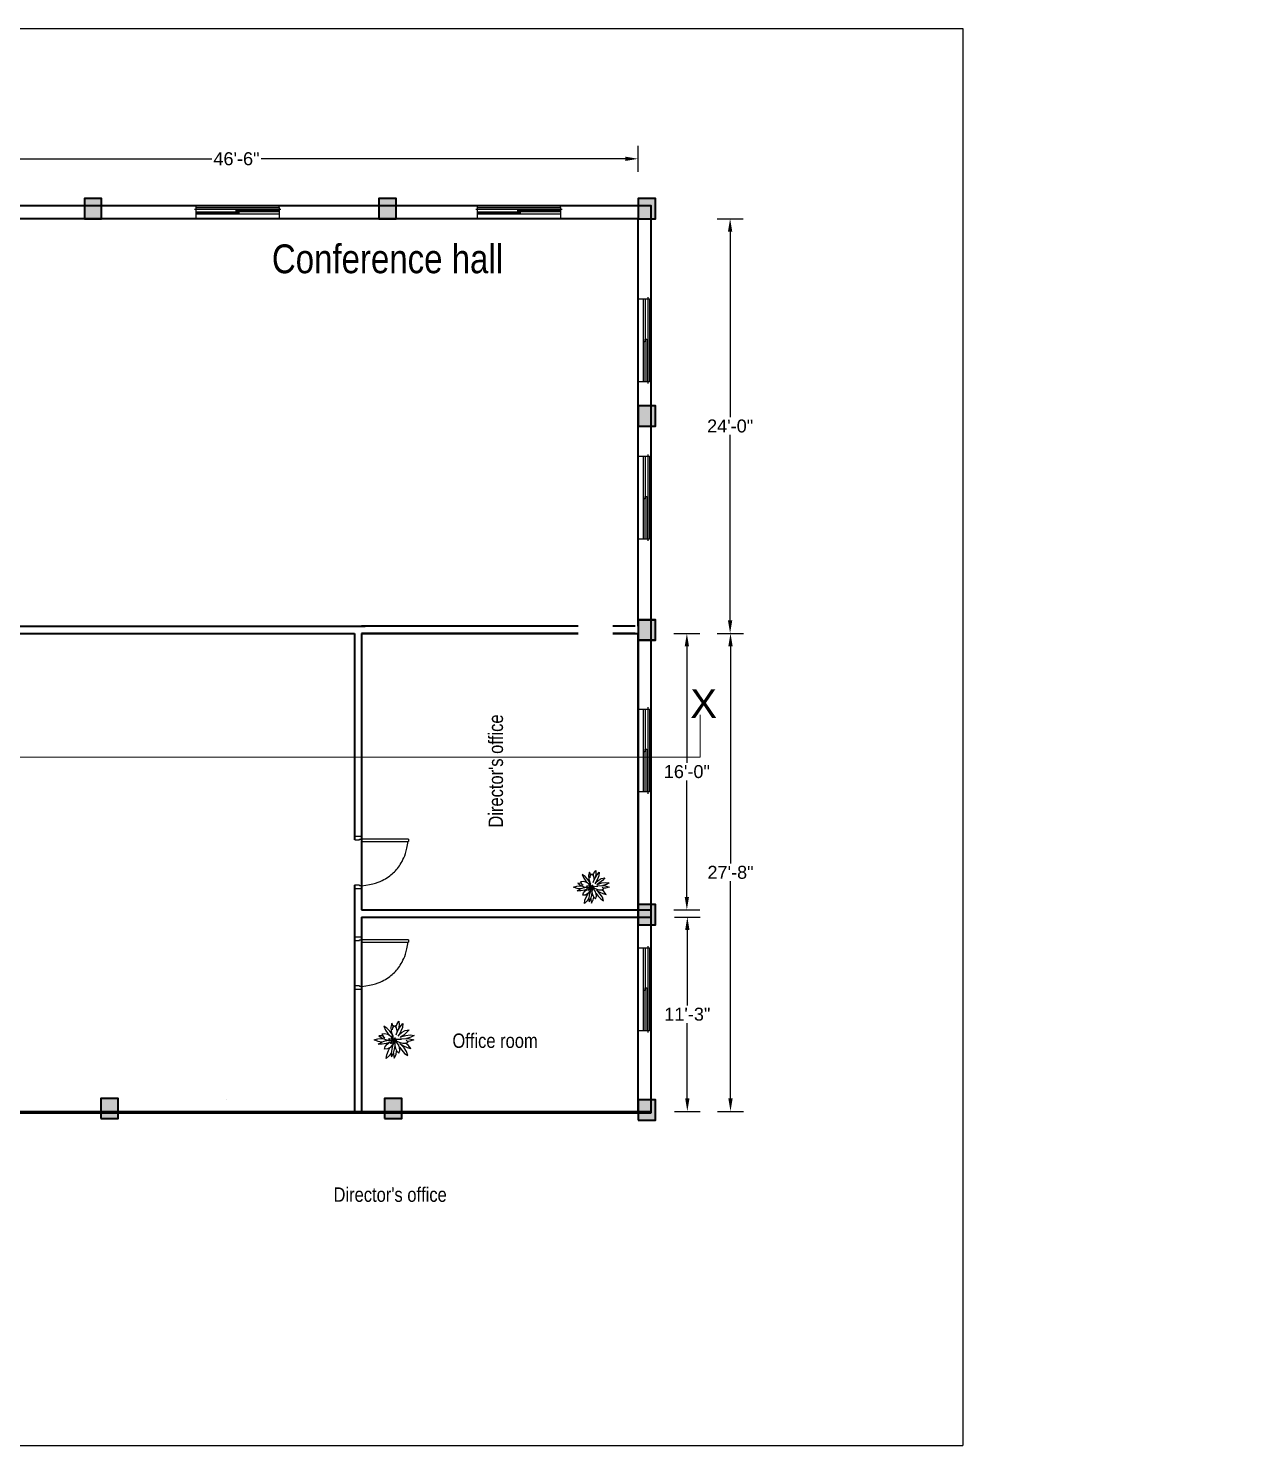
# Model space of a CAD drawing. Header units: millimetres. Extents: x 6923 to 14208, y 3430 to 4414.
# Drawn here: x 9717 to 10566, y 3430 to 4414 of the extents above; entities that cross this region are included whole.
import ezdxf

# ---------------------------------------------------------------- set-up
doc = ezdxf.new("R2010")
doc.units = ezdxf.units.MM
doc.layers.get('Defpoints').update_dxf_attribs({"color": 250})
doc.layers.add('AMBIENTACION', color=1, linetype='Continuous')
doc.layers.add('zelen', color=69, linetype='Continuous')
for name, color, linetype, lineweight in [('dimension', 6, 'Continuous', 15), ('door', 104, 'Continuous', 25), ('hatch', 214, 'Continuous', 15), ('text', 11, 'Continuous', 25), ('wall', 160, 'Continuous', 35), ('window', 36, 'Continuous', 25)]:
    doc.layers.add(name, color=color, linetype=linetype, lineweight=lineweight)
doc.styles.add('ARRIAL NARROW', font='ARIALN.TTF')
doc.styles.get("Standard").update_dxf_attribs({"font": 'arial.ttf'})
doc.dimstyles.new('1 to 8', dxfattribs={"dimscale": 96, "dimtxt": 0.09375, "dimasz": 0.09375, "dimexe": 0.09375, "dimexo": 0.09375, "dimgap": 0.015625, "dimtad": 0, "dimtih": 1, "dimtoh": 1, "dimdec": 0, "dimrnd": 0.09375, "dimzin": 3, "dimdsep": 46, "dimlunit": 4, "dimtxsty": 'Standard', "dimcen": 0.09375, "dimadec": 0, "dimazin": 0, "dimtfac": 1, "dimtdec": 0, "dimtofl": 0, "dimtmove": 0, "dimatfit": 3, "dimfxl": 0.09375, "dimfxlon": 1, "dimtolj": 1, "dimtzin": 0, "dimarcsym": 0})

# ---------------------------------------------------------------- blocks, each defined once
blk = doc.blocks.new('z_45')
for p, q in [((-9.471196, 11.583638), (-8.014357, 8.363295)), ((-6.825197, 9.823632), (-9.471196, 11.583638)), ((-2.845997, 13.88936), (-3.570604, 10.668659)), ((-1.655763, 11.123252), (-2.845997, 13.88936)), ((-2.087796, 10.154057), (-0.650883, 12.201309)), ((-0.650883, 12.201309), (0.760937, 10.202289)), ((0.441211, 10.654926), (1.116109, 12.784863)), ((1.116109, 12.784863), (2.886718, 15.481067)), ((3.112793, 12.559485), (2.685738, 9.256053)), ((2.886718, 15.481067), (3.112793, 12.559485)), ((3.844529, 11.023402), (6.185353, 13.788033)), ((6.185353, 13.788033), (5.718845, 10.564661)), ((-17.348439, 0.262022), (-14.246488, 1.155138)), ((-14.047462, -1.054287), (-17.348439, 0.262022)), ((-14.246488, 1.155138), (-10.58799, 1.426625)), ((-13.329983, 3.664804), (-10.796976, 1.677108)), ((-10.395801, 3.557134), (-13.329983, 3.664804)), ((-8.571875, 5.299163), (-10.923731, 4.889011)), ((-10.923731, 4.889011), (-9.723246, 2.764893)), ((-10.796976, 1.677108), (-7.958597, 0.544524)), ((-10.58799, 1.426625), (-10.121489, 1.407576)), ((-10.143751, 3.508997), (-10.395801, 3.557134)), ((-9.723246, 2.764893), (-8.523244, 1.970458)), ((-6.165922, 4.682708), (-8.571875, 5.299163)), ((-8.423632, -0.520706), (-5.451953, 0.046134)), ((-8.014357, 8.363295), (-6.118167, 5.604553)), ((-7.958597, 0.544524), (-5.231249, 0.066352)), ((-4.564357, 7.499552), (-6.825197, 9.823632)), ((-4.421586, 3.730321), (-6.165922, 4.682708)), ((-6.118167, 5.604553), (-4.087406, 3.361177)), ((-5.451953, 0.046134), (-4.759377, 0.10953)), ((-4.898632, 0.705075), (-5.429691, 1.477385)), ((-5.429691, 1.477385), (-4.293358, 1.311088)), ((-5.429691, -0.687051), (-4.769921, 0.085259)), ((-4.635745, 0.395179), (-4.898632, 0.705075)), ((-4.769921, 0.085259), (-4.635745, 0.395179)), ((-2.732033, 4.996347), (-4.564357, 7.499552)), ((-4.293358, 1.311088), (-3.019536, 0.943708)), ((-4.087406, 3.361177), (-3.407812, 2.749658)), ((-3.663379, 3.641844), (-3.332913, 2.487993)), ((-3.033108, 3.074575), (-3.663379, 3.641844)), ((-3.632522, 1.770306), (-2.493846, 1.337838)), ((-3.570604, 10.668659), (-3.370214, 7.540822)), ((-3.370214, 7.540822), (-2.609962, 4.790235)), ((-3.332913, 2.487993), (-2.604687, 1.451993)), ((-2.780175, 2.809238), (-3.033108, 3.074575)), ((-3.019536, 0.943708), (-1.976955, 0.57261)), ((-1.976955, 0.217772), (-3.019536, -0.153327)), ((-2.527249, 2.960253), (-2.780175, 2.809238)), ((-1.916993, 3.620315), (-2.732033, 4.996347)), ((-2.604687, 1.451993), (-1.873535, 0.699282)), ((-2.604687, -0.661659), (-1.873535, 0.091076)), ((-1.897073, 3.641844), (-2.527249, 2.960253)), ((-2.313089, 8.569336), (-2.087796, 10.154057)), ((-1.976955, 0.57261), (-1.628906, 0.433159)), ((-1.628906, 0.357175), (-1.976955, 0.217772)), ((-1.838088, 2.487993), (-1.897073, 3.641844)), ((-1.881445, 0.339508), (-1.606447, 0.383544)), ((-1.873535, 0.699282), (-1.562113, 0.420308)), ((-1.873535, 0.091076), (-1.774222, 0.182414)), ((-1.709473, 1.451993), (-1.838088, 2.487993)), ((-1.774222, 0.182414), (-1.583988, 0.343227)), ((-1.728809, 0.212503), (-1.572365, 0.349855)), ((-1.727444, 0.221968), (-1.604688, 0.331926)), ((-1.583988, 0.699282), (-1.709473, 1.451993)), ((-1.583988, 0.091076), (-1.709473, -0.661659)), ((-1.683301, 0.60215), (-1.553714, 0.433731)), ((-1.683301, 0.18189), (-1.563573, 0.353074)), ((-1.679397, 1.271486), (-1.272851, 0.962949)), ((-1.676369, 0.47915), (-1.631546, 0.482464)), ((-1.676369, 0.452209), (-1.676369, 0.47915)), ((-1.676369, 0.47915), (-1.565433, 0.409579)), ((-1.676369, 0.267673), (-1.676369, 0.338197)), ((-1.588672, 10.865235), (-1.655763, 11.123252)), ((-1.626176, 0.952387), (-1.35352, 0.829601)), ((-1.583988, 0.699282), (-1.542676, 0.458455)), ((-1.543754, 0.454164), (-1.583988, 0.699282)), ((-1.545703, 0.324464), (-1.583988, 0.091076)), ((-1.494336, 0.556159), (-1.572365, 0.395179)), ((-1.572365, 0.395179), (-1.511622, 0.234222)), ((-1.567286, 0.192738), (-1.48496, 0.186634)), ((-1.553714, 0.277925), (-1.532912, 0.290728)), ((-1.546973, 0.488734), (-1.526272, 0.490236)), ((-1.511622, 0.234222), (-1.294726, -0.153327)), ((-1.294726, 0.943708), (-1.494336, 0.556159)), ((-0.877637, 1.311088), (-1.294726, 0.943708)), ((-0.130665, 1.477385), (-0.877637, 1.311088)), ((-0.698143, 0.395179), (-0.538969, 0.705075)), ((-0.57354, 0.085259), (-0.698143, 0.395179)), ((-0.61475, 0.557566), (0.414157, 0.633597)), ((-0.587601, 0.120354), (0.414157, 0.046349)), ((-0.130665, -0.687051), (-0.57354, 0.085259)), ((-0.552541, 0.679731), (-0.473535, 0.568008)), ((-0.552541, 0.048637), (-0.451565, 0.110316)), ((-0.538969, 0.705075), (-0.130665, 1.477385)), ((-0.343555, 0.101996), (-0.4583, -0.115633)), ((-0.402153, 2.182174), (-0.364649, 1.42529)), ((-0.351566, 0.05846), (-0.343555, 0.072765)), ((-0.343555, 1.074767), (-0.304008, 0.713921)), ((0.414157, 0.633597), (-0.343555, 0.718355)), ((-0.343555, 0.718355), (-0.343555, 0.577641)), ((-0.343555, -0.038433), (-0.343555, 0.101996)), ((0.414157, 0.046349), (-0.343555, -0.038433)), ((-0.342482, 1.076675), (-0.295609, 0.712991)), ((-0.039065, 0.684285), (0.143945, 1.07379)), ((0.143945, 1.07379), (-0.026757, 0.682902)), ((-0.020218, 0.682187), (0.042868, 0.793743)), ((0.263965, -0.291395), (0, 0)), ((0.005859, 0.000691), (0.263965, -0.291395)), ((0.112987, 0.01266), (0.343358, -0.138187)), ((0.343358, -0.138187), (0.122851, 0.013781)), ((0.143945, 1.07379), (0.261426, 1.376176)), ((0.343358, 0.641418), (0.523341, 0.751948)), ((0.523341, 0.751948), (0.350583, 0.640726)), ((0.882226, 0.339985), (0.414157, 0.633597)), ((0.414157, 0.046349), (0.882226, 0.339985)), ((0.523341, 0.751948), (1.350194, 1.19648)), ((0.618356, 0.505519), (2.111423, 0.813913)), ((0.713086, 4.427791), (0.939745, 5.188775)), ((0.760937, 10.202289), (1.247263, 7.701373)), ((0.939745, 5.188775), (2.124023, 8.055043)), ((1.247263, 7.701373), (1.236522, 7.510304)), ((3.048825, 4.653072), (2.101171, 3.24595)), ((2.111423, 0.813913), (4.325879, 1.034188)), ((2.124023, 8.055043), (3.844529, 11.023402)), ((2.685738, 9.256053), (2.585155, 8.850694)), ((2.912497, 4.450679), (5.118847, 6.358695)), ((4.56084, 7.449961), (3.048825, 4.653072)), ((4.27959, 2.622747), (3.878319, 2.391028)), ((3.888863, 1.192188), (4.834962, 1.339221)), ((4.0667, 2.499819), (5.226266, 3.010106)), ((6.763673, 4.31025), (4.27959, 2.622747)), ((4.325879, 1.034188), (4.866993, 0.999713)), ((5.718845, 10.564661), (4.56084, 7.449961)), ((4.834962, 1.339221), (8.005172, 1.502991)), ((5.118847, 6.358695), (7.924801, 7.917333)), ((5.226266, 3.010106), (8.498532, 4.040098)), ((9.188086, 6.343603), (6.763673, 4.31025)), ((7.924801, 7.917333), (11.223727, 8.66015)), ((8.005172, 1.502991), (11.50527, 1.21479)), ((8.498532, 4.040098), (11.938083, 4.511809)), ((8.87754, 0.106263), (8.870017, 0.108933)), ((10.431641, -1.544666), (8.87754, 0.106263)), ((9.364843, 1.5064), (8.960253, 1.424313)), ((11.223727, 8.66015), (9.188086, 6.343603)), ((12.607419, 2.562547), (9.364843, 1.5064)), ((11.50527, 1.21479), (15.089351, 0.26207)), ((15.089351, 0.26207), (11.904103, -0.724029)), ((11.938083, 4.511809), (15.209764, 4.056096)), ((15.209764, 4.056096), (12.607419, 2.562547)), ((-14.07373, -3.13642), (-11.416704, -1.54047)), ((-10.627055, -3.20127), (-14.07373, -3.13642)), ((-10.945606, -1.379967), (-14.047462, -1.054287)), ((-11.416704, -1.54047), (-8.423632, -0.520706)), ((-7.403421, -2.685213), (-10.627055, -3.20127)), ((-8.790821, -7.222462), (-8.167577, -4.977584)), ((-6.415725, -7.052922), (-8.790821, -7.222462)), ((-8.167577, -4.977584), (-6.6167, -3.11451)), ((-4.577738, -1.834464), (-7.403421, -2.685213)), ((-6.894338, -11.727738), (-5.600298, -8.385539)), ((-6.6167, -3.11451), (-5.047756, -1.975965)), ((-4.346585, -5.804968), (-6.415725, -7.052922)), ((-5.600298, -8.385539), (-4.10918, -5.549121)), ((-4.293358, -0.520706), (-5.429691, -0.687051)), ((-3.271973, -9.86352), (-4.865432, -12.475824)), ((-2.953124, -1.157331), (-4.577738, -1.834464)), ((-2.638769, -3.964114), (-4.346585, -5.804968)), ((-3.019536, -0.153327), (-4.293358, -0.520706)), ((-3.663379, -2.851462), (-3.332913, -1.697659)), ((-3.033108, -2.206969), (-3.663379, -2.851462)), ((-3.332913, -1.697659), (-2.604687, -0.661659)), ((-2.974415, -7.289314), (-3.329104, -10.357284)), ((-3.329104, -10.357284), (-3.035742, -13.370013)), ((-3.035742, -13.370013), (-1.53594, -10.355759)), ((-2.780175, -1.994538), (-3.033108, -2.206969)), ((-2.229786, -4.429722), (-2.974415, -7.289314)), ((-2.527249, -2.210593), (-2.780175, -1.994538)), ((-1.899707, -2.848768), (-2.638769, -3.964114)), ((-1.897073, -2.851462), (-2.527249, -2.210593)), ((-1.35352, -2.042174), (-2.229786, -4.429722)), ((-1.838088, -1.697659), (-1.897073, -2.851462)), ((-1.897073, -2.844191), (-1.347756, -2.01571)), ((-1.709473, -0.661659), (-1.838088, -1.697659)), ((-1.693851, -0.568056), (-1.146388, -0.28398)), ((-1.55713, -10.398388), (-1.542676, -11.455464)), ((-1.542676, -11.455464), (-1.008987, -14.652538)), ((-1.53594, -10.355759), (-0.641215, -7.295108)), ((-0.682133, -0.564265), (-1.35352, -2.042174)), ((-1.347756, -2.01571), (-1.297754, -1.919913)), ((-1.294726, -0.153327), (-0.877637, -0.520706)), ((-1.008987, -14.652538), (0.57441, -11.471963)), ((-0.877637, -0.520706), (-0.130665, -0.687051)), ((-0.641215, -7.295108), (-0.207716, -4.4456)), ((-0.278127, -4.908538), (0.070995, -6.779051)), ((-0.207716, -4.4456), (-0.091702, -2.064657)), ((-0.190139, -0.021291), (-0.149512, -0.409627)), ((-0.149512, -0.409627), (-0.140429, -0.670075)), ((-0.091702, -2.064657), (-0.140429, -0.685)), ((0.070995, -6.779051), (1.064259, -8.927584)), ((1.305467, -1.671815), (0.263965, -0.291395)), ((0.343358, -0.138187), (1.780665, -0.936222)), ((0.57441, -11.471963), (1.038867, -8.872604)), ((0.694239, -0.332999), (1.227832, -0.725722)), ((1.064259, -8.927584), (2.781737, -10.418105)), ((2.482617, -3.62699), (1.305467, -1.671815)), ((1.780665, -0.936222), (3.791404, -1.803994)), ((3.390723, -5.904579), (2.482617, -3.62699)), ((2.781737, -10.418105), (3.625292, -8.252382)), ((3.260642, -5.578327), (5.139941, -8.084035)), ((3.625292, -8.252382), (3.390723, -5.904579)), ((3.484273, -2.572203), (3.932518, -2.881288)), ((4.709864, -3.591299), (3.717869, -2.733254)), ((3.791404, -1.803994), (6.092381, -2.413368)), ((3.932518, -2.881288), (6.586033, -4.438806)), ((7.103026, -6.169581), (4.709864, -3.591299)), ((5.139941, -8.084035), (7.544237, -10.623288)), ((6.092381, -2.413368), (8.400196, -2.436328)), ((6.586033, -4.438806), (9.533495, -5.789065)), ((9.053218, -9.147692), (7.103026, -6.169581)), ((7.544237, -10.623288), (10.071385, -12.377596)), ((10.435152, -3.927588), (8.347654, -2.43578)), ((8.400196, -2.436328), (10.431641, -1.544666)), ((10.071385, -12.377596), (9.053218, -9.147692)), ((9.533495, -5.789065), (12.572265, -6.654835)), ((11.904103, -0.724029), (9.830469, -0.90611)), ((12.572265, -6.654835), (10.435152, -3.927588)), ((-7.407814, -14.838576), (-6.894338, -11.727738)), ((-4.865432, -12.475824), (-7.407814, -14.838576))]:
    blk.add_line(p, q)
blk = doc.blocks.new('*U19')
blk.add_line((-24, -2.75), (24, -2.75))
at = {"linetype": 'ByBlock'}
blk.add_lwpolyline([(-25, 0), (-24, 0), (-24, 1), (24, 1), (24, 0), (25, 0)], dxfattribs=at)
blk.add_lwpolyline([(-24, 0), (24, 0), (24, -5.5), (-24, -5.5)], close=True, dxfattribs=at)
for points in [[(-24, -1.5), (0.75, -1.5), (0.75, -2.5), (-24, -2.5)], [(-0.75, -0.5), (24, -0.5), (24, -1.5), (-0.75, -1.5)]]:
    blk.add_lwpolyline(points, close=True)
blk = doc.blocks.new('*D76')
at = {"layer": 'Defpoints', "color": 0, "transparency": 16777216}
for p in [(10140.08, 4323.67), (9582.3, 4282.07), (10140.08, 4282.07)]:
    blk.add_point(p, dxfattribs=at)
at = {"layer": 'dimension', "color": 0, "lineweight": -2, "transparency": 16777216}
for p, q in [((9582.3, 4314.67), (9582.3, 4332.67)), ((10140.08, 4314.67), (10140.08, 4332.67)), ((9591.3, 4323.67), (9844.05, 4323.67)), ((10131.08, 4323.67), (9878.33, 4323.67))]:
    blk.add_line(p, q, dxfattribs=at)
at = {"layer": 'dimension', "color": 0, "transparency": 16777216}
for points in [[(9591.3, 4325.17), (9591.3, 4322.17), (9582.3, 4323.67)], [(10131.08, 4325.17), (10131.08, 4322.17), (10140.08, 4323.67)]]:
    blk.add_solid(points, dxfattribs=at)
at = {"layer": 'dimension', "color": 0, "transparency": 16777216, "insert": (9861.19, 4323.67), "char_height": 9, "attachment_point": 5}
blk.add_mtext('\\A1;46\'-6"', dxfattribs=at)
blk = doc.blocks.new('*D77')
at = {"layer": 'Defpoints', "color": 0, "transparency": 16777216}
for p in [(10140.08, 4282.07), (10140.08, 3994.07), (10203.84, 3994.07)]:
    blk.add_point(p, dxfattribs=at)
at = {"layer": 'dimension', "color": 0, "lineweight": -2, "transparency": 16777216}
for p, q in [((10194.84, 4282.07), (10212.84, 4282.07)), ((10203.84, 4273.07), (10203.84, 4144.16)), ((10203.84, 4003.07), (10203.84, 4131.97)), ((10194.84, 3994.07), (10212.84, 3994.07))]:
    blk.add_line(p, q, dxfattribs=at)
at = {"layer": 'dimension', "color": 0, "transparency": 16777216}
for points in [[(10202.34, 4273.07), (10205.34, 4273.07), (10203.84, 4282.07)], [(10202.34, 4003.07), (10205.34, 4003.07), (10203.84, 3994.07)]]:
    blk.add_solid(points, dxfattribs=at)
at = {"layer": 'dimension', "color": 0, "transparency": 16777216, "insert": (10203.84, 4138.07), "char_height": 9, "attachment_point": 5}
blk.add_mtext('\\A1;24\'-0"', dxfattribs=at)
blk = doc.blocks.new('*D79')
at = {"layer": 'Defpoints', "color": 0, "transparency": 16777216}
for p in [(10140.07, 3994.07), (10140.08, 3662.15), (10204.11, 3662.15)]:
    blk.add_point(p, dxfattribs=at)
at = {"layer": 'dimension', "color": 0, "lineweight": -2, "transparency": 16777216}
for p, q in [((10195.11, 3994.07), (10213.11, 3994.07)), ((10204.11, 3985.07), (10204.11, 3834.2)), ((10204.11, 3671.15), (10204.11, 3822.01)), ((10195.11, 3662.15), (10213.11, 3662.15))]:
    blk.add_line(p, q, dxfattribs=at)
at = {"layer": 'dimension', "color": 0, "transparency": 16777216}
for points in [[(10202.61, 3985.07), (10205.61, 3985.07), (10204.11, 3994.07)], [(10202.61, 3671.15), (10205.61, 3671.15), (10204.11, 3662.15)]]:
    blk.add_solid(points, dxfattribs=at)
at = {"layer": 'dimension', "color": 0, "transparency": 16777216, "insert": (10204.11, 3828.11), "char_height": 9, "attachment_point": 5}
blk.add_mtext('\\A1;27\'-8"', dxfattribs=at)
blk = doc.blocks.new('*D89')
at = {"layer": 'Defpoints', "color": 0, "transparency": 16777216}
for p in [(10140.07, 3994.07), (10140.08, 3802.07), (10173.81, 3802.07)]:
    blk.add_point(p, dxfattribs=at)
at = {"layer": 'dimension', "color": 0, "lineweight": -2, "transparency": 16777216}
for p, q in [((10164.81, 3994.07), (10182.81, 3994.07)), ((10173.81, 3985.07), (10173.81, 3904.16)), ((10173.81, 3811.07), (10173.81, 3891.97)), ((10164.81, 3802.07), (10182.81, 3802.07))]:
    blk.add_line(p, q, dxfattribs=at)
at = {"layer": 'dimension', "color": 0, "transparency": 16777216}
for points in [[(10172.31, 3985.07), (10175.31, 3985.07), (10173.81, 3994.07)], [(10172.31, 3811.07), (10175.31, 3811.07), (10173.81, 3802.07)]]:
    blk.add_solid(points, dxfattribs=at)
at = {"layer": 'dimension', "color": 0, "transparency": 16777216, "insert": (10173.81, 3898.07), "char_height": 9, "attachment_point": 5}
blk.add_mtext('\\A1;16\'-0"', dxfattribs=at)
blk = doc.blocks.new('*D90')
at = {"layer": 'Defpoints', "color": 0, "transparency": 16777216}
for p in [(10140.08, 3797.07), (10140.08, 3662.15), (10174.14, 3662.15)]:
    blk.add_point(p, dxfattribs=at)
at = {"layer": 'dimension', "color": 0, "lineweight": -2, "transparency": 16777216}
for p, q in [((10165.14, 3797.07), (10183.14, 3797.07)), ((10174.14, 3788.07), (10174.14, 3735.7)), ((10174.14, 3671.15), (10174.14, 3723.51)), ((10165.14, 3662.15), (10183.14, 3662.15))]:
    blk.add_line(p, q, dxfattribs=at)
at = {"layer": 'dimension', "color": 0, "transparency": 16777216}
for points in [[(10172.64, 3788.07), (10175.64, 3788.07), (10174.14, 3797.07)], [(10172.64, 3671.15), (10175.64, 3671.15), (10174.14, 3662.15)]]:
    blk.add_solid(points, dxfattribs=at)
at = {"layer": 'dimension', "color": 0, "transparency": 16777216, "insert": (10174.14, 3729.61), "char_height": 9, "attachment_point": 5}
blk.add_mtext('\\A1;11\'-3"', dxfattribs=at)

msp = doc.modelspace()

# ---------------------------------------------------------------- hatches: boundary and pattern name
at = {"layer": 'AMBIENTACION'}
h = msp.add_hatch(color=5, dxfattribs=at)
h.dxf.hatch_style = 1
h.paths.add_polyline_path([(10149.08, 4152.07), (10140.08, 4152.07), (10140.08, 4138.07), (10149.08, 4138.07)])
h.paths.add_polyline_path([(10152.08, 4152.07), (10149.08, 4152.07), (10149.08, 4138.07), (10152.08, 4138.07)])
h.paths.add_polyline_path([(10977.31, 4003.82), (10974.31, 4003.82), (10974.31, 3989.82), (10977.31, 3989.82)])
at = {"layer": 'hatch'}
h = msp.add_hatch(color=5, dxfattribs=at)
h.dxf.hatch_style = 1
h.paths.add_polyline_path([(9755.62, 4296.07), (9755.62, 4282.07), (9767.62, 4282.07), (9767.62, 4296.07)])
h = msp.add_hatch(color=5, dxfattribs=at)
h.dxf.hatch_style = 1
h.paths.add_polyline_path([(9960.08, 4296.07), (9960.08, 4282.07), (9972.08, 4282.07), (9972.08, 4296.07)])
h = msp.add_hatch(color=5, dxfattribs=at)
h.dxf.hatch_style = 1
h.paths.add_polyline_path([(10140.08, 4296.07), (10140.08, 4282.07), (10152.08, 4282.07), (10152.08, 4296.07)])
h = msp.add_hatch(color=5, dxfattribs=at)
h.dxf.hatch_style = 1
h.paths.add_polyline_path([(10140.08, 4296.07), (10140.08, 4282.07), (10152.08, 4282.07), (10152.08, 4296.07)])
h = msp.add_hatch(color=5, dxfattribs=at)
h.dxf.hatch_style = 1
h.paths.add_polyline_path([(10140.08, 4296.07), (10140.08, 4282.07), (10152.08, 4282.07), (10152.08, 4296.07)])
h = msp.add_hatch(color=5, dxfattribs=at)
h.dxf.hatch_style = 1
h.paths.add_polyline_path([(10140.07, 4003.56), (10140.07, 3989.56), (10152.07, 3989.56), (10152.07, 4003.56)])
h = msp.add_hatch(color=5, dxfattribs=at)
h.dxf.hatch_style = 1
h.paths.add_polyline_path([(10152.08, 4003.38), (10140.08, 4003.38), (10140.08, 3989.38), (10152.08, 3989.38)])
h = msp.add_hatch(color=5, dxfattribs=at)
h.dxf.hatch_style = 1
h.paths.add_polyline_path([(10152.08, 3805.8), (10140.08, 3805.8), (10140.08, 3791.8), (10152.08, 3791.8)])
h = msp.add_hatch(color=5, dxfattribs=at)
h.dxf.hatch_style = 1
h.paths.add_polyline_path([(9767.12, 3671.14), (9767.12, 3657.14), (9779.12, 3657.14), (9779.12, 3671.14)])
h = msp.add_hatch(color=5, dxfattribs=at)
h.dxf.hatch_style = 1
h.paths.add_polyline_path([(9963.87, 3671.14), (9963.87, 3657.14), (9975.87, 3657.14), (9975.87, 3671.14)])
h = msp.add_hatch(color=5, dxfattribs=at)
h.dxf.hatch_style = 1
h.paths.add_polyline_path([(10140.08, 3670.15), (10140.08, 3656.15), (10152.08, 3656.15), (10152.08, 3670.15)])
h = msp.add_hatch(color=5, dxfattribs=at)
h.dxf.hatch_style = 1
h.paths.add_polyline_path([(10140.08, 3670.15), (10140.08, 3656.15), (10152.08, 3656.15), (10152.08, 3670.15)])

# ---------------------------------------------------------------- linework, layer by layer
at = {"layer": 'Defpoints', "color": 0}
for p, q in [((8800.17, 4414.27), (10365.4, 4414.27)), ((10365.4, 4414.27), (10365.4, 3430.02)), ((8800.17, 3430.02), (10365.4, 3430.02))]:
    msp.add_line(p, q, dxfattribs=at)
at = {"layer": 'dimension', "color": 11, "true_color": 0xf27172}
for q in [(10183.05, 3937.64), (8913.05, 3908.15)]:
    msp.add_line((10183.05, 3908.15), q, dxfattribs=at)
at = {"layer": 'door'}
for p, q in [((9943.08, 3852.98), (9943.58, 3853.01)), ((9943.58, 3850.76), (9943.08, 3850.76)), ((9948.08, 3853.01), (9943.58, 3853.01)), ((9943.58, 3850.76), (9946.5, 3850.76)), ((9946.5, 3851.21), (9948.08, 3851.21)), ((9946.5, 3850.76), (9946.5, 3851.21)), ((9948.08, 3851.21), (9948.08, 3853.01)), ((9980.51, 3851.21), (9948.08, 3851.21)), ((9948.08, 3851.21), (9948.08, 3818.78)), ((9948.08, 3849.63), (9980.51, 3849.63)), ((9980.51, 3851.21), (9980.51, 3849.63)), ((9943.58, 3819.23), (9943.08, 3819.23)), ((9946.5, 3819.23), (9943.58, 3819.23)), ((9946.5, 3819.23), (9946.5, 3818.78)), ((9943.58, 3816.98), (9943.08, 3816.98)), ((9943.58, 3816.98), (9948.08, 3816.98)), ((9948.08, 3818.78), (9946.5, 3818.78)), ((9948.08, 3816.98), (9948.08, 3818.78)), ((9943.08, 3783.06), (9943.58, 3783.09)), ((9943.58, 3780.83), (9943.08, 3780.83)), ((9948.08, 3783.09), (9943.58, 3783.09)), ((9943.58, 3780.83), (9946.5, 3780.83)), ((9946.5, 3781.28), (9948.08, 3781.28)), ((9946.5, 3780.83), (9946.5, 3781.28)), ((9948.08, 3781.28), (9948.08, 3783.09)), ((9980.51, 3781.28), (9948.08, 3781.28)), ((9948.08, 3781.28), (9948.08, 3748.85)), ((9948.08, 3779.71), (9980.51, 3779.71)), ((9980.51, 3781.28), (9980.51, 3779.71)), ((9943.58, 3749.31), (9943.08, 3749.31)), ((9943.58, 3747.05), (9943.08, 3747.05)), ((9946.5, 3749.31), (9943.58, 3749.31)), ((9943.58, 3747.05), (9948.08, 3747.05)), ((9946.5, 3749.31), (9946.5, 3748.85)), ((9948.08, 3748.85), (9946.5, 3748.85)), ((9948.08, 3747.05), (9948.08, 3748.85))]:
    msp.add_line(p, q, dxfattribs=at)
for points in [[(9948.08, 3818.72), (9951.03, 3819.16), (9953.6, 3819.64), (9955.84, 3820.16), (9957.78, 3820.71), (9959.47, 3821.29), (9960.96, 3821.88), (9962.28, 3822.5), (9963.49, 3823.12), (9964.6, 3823.75), (9965.65, 3824.39), (9966.63, 3825.03), (9967.55, 3825.69), (9968.42, 3826.37), (9969.25, 3827.06), (9970.03, 3827.77), (9970.79, 3828.5), (9971.52, 3829.25), (9972.23, 3830.04), (9972.92, 3830.87), (9973.59, 3831.74), (9974.25, 3832.66), (9974.9, 3833.64), (9975.54, 3834.68), (9976.17, 3835.8), (9976.79, 3837), (9977.4, 3838.3), (9977.99, 3839.73), (9978.55, 3841.31), (9979.08, 3843.07), (9979.56, 3845.02), (9979.99, 3847.2), (9980.36, 3849.63)], [(9948.08, 3748.8), (9951.03, 3749.24), (9953.6, 3749.72), (9955.84, 3750.24), (9957.78, 3750.79), (9959.47, 3751.36), (9960.96, 3751.96), (9962.28, 3752.57), (9963.49, 3753.2), (9964.6, 3753.83), (9965.65, 3754.47), (9966.63, 3755.11), (9967.55, 3755.77), (9968.42, 3756.44), (9969.25, 3757.13), (9970.03, 3757.84), (9970.79, 3758.57), (9971.52, 3759.33), (9972.23, 3760.12), (9972.92, 3760.94), (9973.59, 3761.81), (9974.25, 3762.74), (9974.9, 3763.72), (9975.54, 3764.76), (9976.17, 3765.88), (9976.79, 3767.08), (9977.4, 3768.38), (9977.99, 3769.81), (9978.55, 3771.39), (9979.08, 3773.14), (9979.56, 3775.1), (9979.99, 3777.28), (9980.36, 3779.71)]]:
    msp.add_lwpolyline(points, dxfattribs=at)
at = {"layer": 'wall'}
for p, q in [((9577.3, 3999.07), (9943.08, 3999.07)), ((9943.08, 3999.07), (9950.53, 3999.07)), ((10098.47, 3999.07), (9948.08, 3999.07)), ((10137.97, 3999.07), (10122.47, 3999.07)), ((10140.07, 3999.07), (10140.08, 3999.07)), ((9577.3, 3994.07), (9943.08, 3994.07)), ((9943.08, 3994.07), (9943.08, 3850.76)), ((9948.08, 3994.07), (10098.47, 3994.07)), ((9948.08, 3994.07), (10098.47, 3994.07)), ((9948.08, 3994.07), (10098.47, 3994.07)), ((10098.47, 3994.07), (9948.08, 3994.07)), ((9948.08, 3994.07), (9948.08, 3802.07)), ((10122.47, 3994.07), (10140.08, 3994.07)), ((10122.47, 3994.07), (10140.08, 3994.07)), ((10122.47, 3994.07), (10137.97, 3994.07)), ((10137.97, 3994.07), (10122.47, 3994.07)), ((10140.08, 3994.07), (10140.08, 3793.07)), ((9943.08, 3819.23), (9943.08, 3797.07)), ((9948.08, 3802.07), (10149.08, 3802.07)), ((9943.08, 3797.07), (9943.08, 3661.15)), ((9948.08, 3797.07), (10149.08, 3797.07)), ((9948.08, 3797.07), (9948.08, 3661.15)), ((8967.98, 3662.15), (10149.08, 3662.15)), ((9854.31, 3670.15), (9854.31, 3670.12)), ((8967.98, 3661.15), (10149.08, 3661.15))]:
    msp.add_line(p, q, dxfattribs=at)
for points in [[(9755.62, 4282.07), (9767.62, 4282.07), (9767.62, 4296.07), (9755.62, 4296.07)], [(9960.08, 4282.07), (9972.08, 4282.07), (9972.08, 4296.07), (9960.08, 4296.07)], [(10140.08, 4282.07), (10152.08, 4282.07), (10152.08, 4296.07), (10140.08, 4296.07)], [(10140.08, 4282.07), (10152.08, 4282.07), (10152.08, 4296.07), (10140.08, 4296.07)], [(10140.08, 4282.07), (10152.08, 4282.07), (10152.08, 4296.07), (10140.08, 4296.07)], [(10140.08, 4282.07), (10152.08, 4282.07), (10152.08, 4296.07), (10140.08, 4296.07)], [(10140.08, 4282.07), (10152.08, 4282.07), (10152.08, 4296.07), (10140.08, 4296.07)], [(10140.08, 4138.07), (10152.08, 4138.07), (10152.08, 4152.07), (10140.08, 4152.07)], [(10140.07, 3989.56), (10152.07, 3989.56), (10152.07, 4003.56), (10140.07, 4003.56)], [(10140.08, 3989.38), (10152.08, 3989.38), (10152.08, 4003.38), (10140.08, 4003.38)], [(10140.08, 3791.8), (10152.08, 3791.8), (10152.08, 3805.8), (10140.08, 3805.8)], [(9767.12, 3657.14), (9779.12, 3657.14), (9779.12, 3671.14), (9767.12, 3671.14)], [(9963.87, 3657.14), (9975.87, 3657.14), (9975.87, 3671.14), (9963.87, 3671.14)], [(10140.08, 3656.15), (10152.08, 3656.15), (10152.08, 3670.15), (10140.08, 3670.15)], [(10140.08, 3656.15), (10152.08, 3656.15), (10152.08, 3670.15), (10140.08, 3670.15)], [(10140.08, 3656.15), (10152.08, 3656.15), (10152.08, 3670.15), (10140.08, 3670.15)]]:
    msp.add_lwpolyline(points, close=True, dxfattribs=at)
for points in [[(10149.08, 3661.15), (10149.08, 4291.07), (9178.27, 4291.07)], [(10140.08, 3999.07), (10140.08, 4282.07), (9178.27, 4282.07)], [(10140.08, 4282.07), (9586.3, 4282.07)], [(10140.08, 3670.15), (10140.08, 3994.07)], [(10140.08, 3661.15), (10140.08, 3994.07)]]:
    msp.add_lwpolyline(points, dxfattribs=at)
at = {"layer": 'window'}
for p, q in [((9833.16, 4289.87), (9833.16, 4291.07)), ((9833.16, 4291.07), (9890.76, 4291.07)), ((9890.76, 4289.87), (9890.76, 4291.07)), ((10028.52, 4289.87), (10028.52, 4291.07)), ((10028.52, 4291.07), (10086.12, 4291.07)), ((10086.12, 4289.87), (10086.12, 4291.07)), ((10149.08, 4226.36), (10149.08, 4168.76)), ((10149.08, 4117.16), (10149.08, 4059.56)), ((10149.08, 3941.56), (10149.08, 3883.96)), ((10149.08, 3775.75), (10149.08, 3718.15))]:
    msp.add_line(p, q, dxfattribs=at)

# ---------------------------------------------------------------- block references
at = {"layer": 'window', "xscale": 1.200000000001092, "yscale": 1.200000000001092, "zscale": 1.200000000001092}
for p in [(9861.96, 4288.67), (10057.32, 4288.67)]:
    msp.add_blockref('*U19', p, dxfattribs=at)
at = {"layer": 'window', "xscale": 1.200000000001092, "yscale": 1.200000000001092, "zscale": 1.200000000001092, "rotation": 270}
for p in [(10146.68, 4197.56), (10146.68, 4088.36), (10146.68, 3912.76), (10146.68, 3746.95)]:
    msp.add_blockref('*U19', p, dxfattribs=at)
at = {"layer": 'zelen'}
for p, xscale, yscale, zscale in [((10108.35, 3817.77), 0.7596822698943786, 0.7596822698943786, 0.7596822698943786), ((9971.49, 3711.51), 0.852633091719677, 0.852633091719677, 0.852633091719677)]:
    msp.add_blockref('z_45', p, dxfattribs=dict(at, xscale=xscale, yscale=yscale, zscale=zscale))

# ---------------------------------------------------------------- texts
at = {"layer": 'dimension', "color": 11, "true_color": 0xf27172, "insert": (10176.14, 3955.35), "char_height": 20, "width": 0.721, "attachment_point": 1}
msp.add_mtext('{\\C241;\\c11447287;X}', dxfattribs=at)
at = {"layer": 'dimension', "insert": (10036.2, 3859.22), "char_height": 10, "width": 154.1849, "attachment_point": 1, "rotation": 90, "style": 'ARRIAL NARROW'}
msp.add_mtext("{\\C11;\\c7500274;Director's office}", dxfattribs=at)
at = {"layer": 'dimension', "insert": (10011.08, 3716.24), "char_height": 10, "attachment_point": 1, "style": 'ARRIAL NARROW'}
msp.add_mtext_dynamic_manual_height_columns('{\\C11;\\c7500274;Office room}', width=125.4536, gutter_width=1, heights=[0], dxfattribs=at)
at = {"layer": 'dimension', "insert": (9928.58, 3609.36), "char_height": 10, "width": 154.1849, "attachment_point": 1, "style": 'ARRIAL NARROW'}
msp.add_mtext("{\\C11;\\c7500274;Director's office}", dxfattribs=at)
at = {"layer": 'text', "color": 11, "true_color": 0xf27172, "insert": (9885.79, 4264.23), "char_height": 20, "width": 200.3831, "attachment_point": 1, "style": 'ARRIAL NARROW'}
msp.add_mtext('Conference hall', dxfattribs=at)

# ---------------------------------------------------------------- dimensions: what is measured, and where the dimension line sits
at = {"layer": 'dimension', "color": 219, "true_color": 0x642165}
dim = msp.add_linear_dim(base=(10140.08, 4323.67), p1=(9582.3, 4282.07), p2=(10140.08, 4282.07), dimstyle='1 to 8', dxfattribs=at)
dim.commit()
dim.dimension.update_dxf_attribs({"geometry": '*D76', "text_midpoint": (9861.19, 4323.67)})
for base, p1, p2, picture, middle in [((10203.84, 3994.07), (10140.08, 4282.07), (10140.08, 3994.07), '*D77', (10203.84, 4138.07)), ((10204.11, 3662.15), (10140.07, 3994.07), (10140.08, 3662.15), '*D79', (10204.11, 3828.11)), ((10173.81, 3802.07), (10140.07, 3994.07), (10140.08, 3802.07), '*D89', (10173.81, 3898.07)), ((10174.14, 3662.15), (10140.08, 3797.07), (10140.08, 3662.15), '*D90', (10174.14, 3729.61))]:
    dim = msp.add_linear_dim(base=base, p1=p1, p2=p2, angle=90, dimstyle='1 to 8', dxfattribs=at)
    dim.commit()
    dim.dimension.update_dxf_attribs({"geometry": picture, "text_midpoint": middle})

doc.saveas('drawing.dxf')
